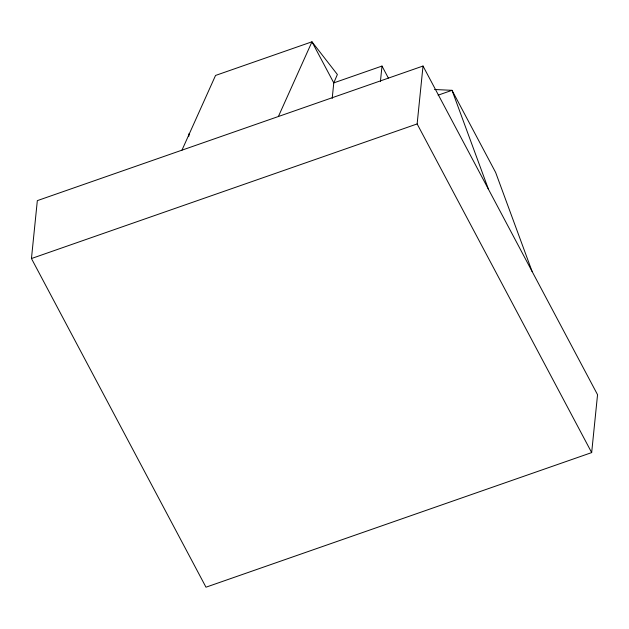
<?xml version="1.0" encoding="UTF-8"?>
<svg xmlns="http://www.w3.org/2000/svg" width="629" height="629" viewBox="0 0 629 629"><rect width="100%" height="100%" fill="white"/><g stroke="black" fill="none" stroke-linecap="round" stroke-linejoin="round"><path stroke-width="0.94" d="M31.45 258.535L37.331 200.635L423.018 66.037L597.55 394.705L591.669 452.597L205.982 587.195L31.45 258.535L417.137 123.937L423.018 66.037M188.849 136.281L189.148 133.356M332.198 98.454L333.779 82.886L337.372 74.481L311.968 41.805L215.543 75.449L181.962 150.166M380.411 81.628L381.992 66.061L333.779 82.886L311.968 41.805L278.388 116.514M438.114 95.168L452.023 90.317L495.652 172.48L532.103 271.453M434.537 89.507L452.023 90.317L488.466 189.29M417.137 123.937L591.669 452.597M381.992 66.061L388.352 78.043"/></g></svg>
